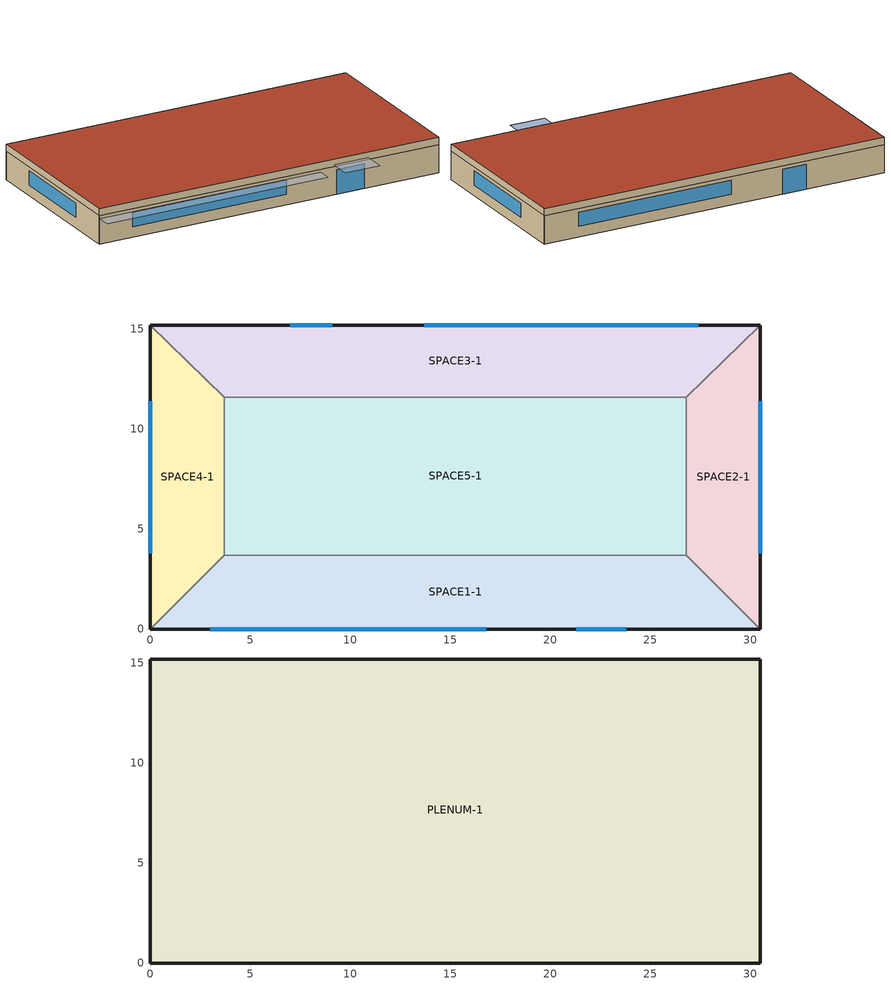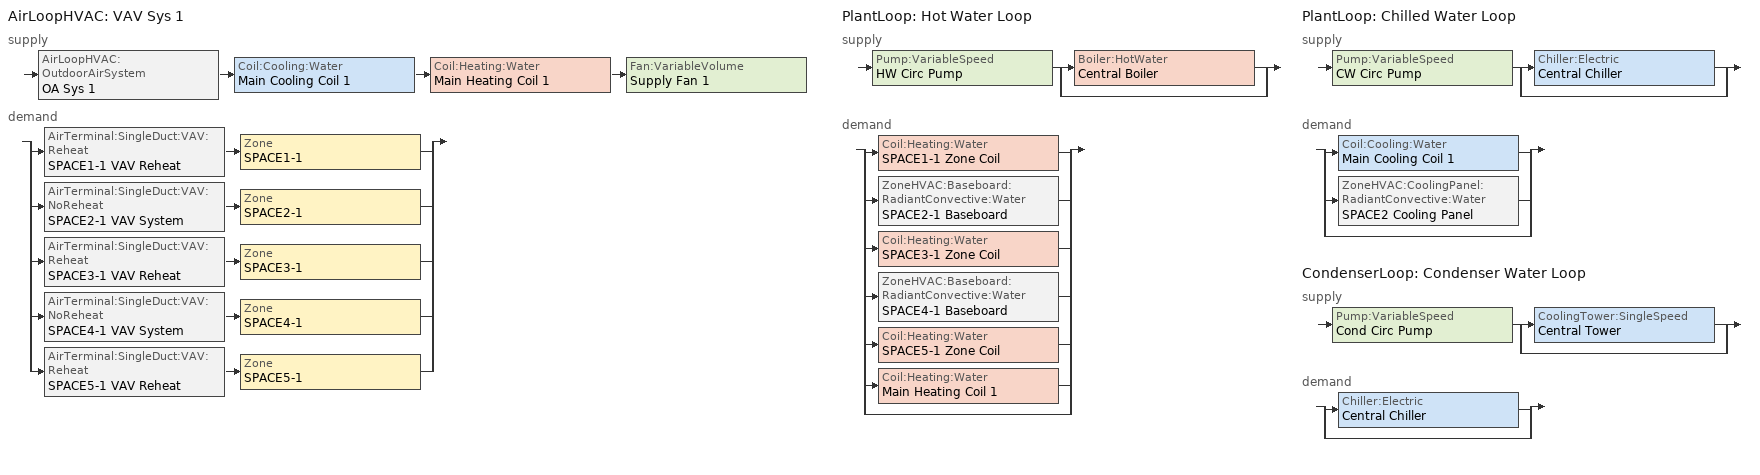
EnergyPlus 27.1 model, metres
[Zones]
SPACE1-1
 floor ground (FLOOR-SLAB-1): 26.8,3.7 30.5,0 0,0 3.7,3.7 z0
 wall outside (WALL-1): 0,0 30.5,0 z0:2.4
 wall to SPACE2-1 (INT-WALL-1): 30.5,0 26.8,3.7 z0:2.4
 wall to SPACE4-1 (INT-WALL-1): 3.7,3.7 0,0 z0:2.4
 wall to SPACE5-1 (INT-WALL-1): 26.8,3.7 3.7,3.7 z0:2.4
 window (Dbl Clr 3mm/13mm Air): 3,0 16.8,0 z0.9:2.1
 window (Sgl Grey 3mm): 21.3,0 23.8,0 z0:2.1
SPACE2-1
 floor ground (FLOOR-SLAB-1): 26.8,11.6 30.5,15.2 30.5,0 26.8,3.7 z0
 wall outside (WALL-1): 30.5,0 30.5,15.2 z0:2.4
 wall to SPACE3-1 (INT-WALL-1): 30.5,15.2 26.8,11.6 z0:2.4
 wall to SPACE5-1 (INT-WALL-1): 26.8,11.6 26.8,3.7 z0:2.4
 window (Dbl Clr 3mm/13mm Air): 30.5,3.8 30.5,11.4 z0.9:2.1
SPACE3-1
 floor ground (FLOOR-SLAB-1): 26.8,11.6 3.7,11.6 0,15.2 30.5,15.2 z0
 wall outside (WALL-1): 30.5,15.2 0,15.2 z0:2.4
 wall to SPACE4-1 (INT-WALL-1): 0,15.2 3.7,11.6 z0:2.4
 wall to SPACE5-1 (INT-WALL-1): 3.7,11.6 26.8,11.6 z0:2.4
 window (Dbl Clr 3mm/13mm Air): 27.4,15.2 13.7,15.2 z0.9:2.1
 window (Sgl Grey 3mm): 9.1,15.2 7,15.2 z0:2.1
SPACE4-1
 floor ground (FLOOR-SLAB-1): 3.7,3.7 0,0 0,15.2 3.7,11.6 z0
 wall outside (WALL-1): 0,15.2 0,0 z0:2.4
 wall to SPACE5-1 (INT-WALL-1): 3.7,3.7 3.7,11.6 z0:2.4
 window (Dbl Clr 3mm/13mm Air): 0,11.4 0,3.8 z0.9:2.1
SPACE5-1
 floor ground (FLOOR-SLAB-1): 26.8,11.6 26.8,3.7 3.7,3.7 3.7,11.6 z0
PLENUM-1
 floor to SPACE1-1 (CLNG-1): 26.8,3.7 30.5,0 0,0 3.7,3.7 z2.4
 floor to SPACE2-1 (CLNG-1): 26.8,11.6 30.5,15.2 30.5,0 26.8,3.7 z2.4
 floor to SPACE3-1 (CLNG-1): 26.8,11.6 3.7,11.6 0,15.2 30.5,15.2 z2.4
 floor to SPACE4-1 (CLNG-1): 3.7,3.7 0,0 0,15.2 3.7,11.6 z2.4
 floor to SPACE5-1 (CLNG-1): 26.8,11.6 26.8,3.7 3.7,3.7 3.7,11.6 z2.4
 wall outside (WALL-1): 0,0 30.5,0 30.5,15.2 0,15.2 0,0 z2.4:3
 roof outside (ROOF-1): 0,15.2 0,0 30.5,0 30.5,15.2 z3
shading: 0,-1.3 0,0 19.8,0 19.8,-1.3 z2.2; 21,-2 21,0 24.1,0 24.1,-2 z2.6
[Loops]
AirLoopHVAC 'VAV Sys 1'
 supply: AirLoopHVAC:OutdoorAirSystem 'OA Sys 1' > Coil:Cooling:Water 'Main Cooling Coil 1' > Coil:Heating:Water 'Main Heating Coil 1' > Fan:VariableVolume 'Supply Fan 1'
 demand: split
  | AirTerminal:SingleDuct:VAV:Reheat 'SPACE1-1 VAV Reheat' > Zone 'SPACE1-1'
  | AirTerminal:SingleDuct:VAV:NoReheat 'SPACE2-1 VAV System' > Zone 'SPACE2-1'
  | AirTerminal:SingleDuct:VAV:Reheat 'SPACE3-1 VAV Reheat' > Zone 'SPACE3-1'
  | AirTerminal:SingleDuct:VAV:NoReheat 'SPACE4-1 VAV System' > Zone 'SPACE4-1'
  | AirTerminal:SingleDuct:VAV:Reheat 'SPACE5-1 VAV Reheat' > Zone 'SPACE5-1'
PlantLoop 'Hot Water Loop'
 supply: Pump:VariableSpeed 'HW Circ Pump' > split
  | Boiler:HotWater 'Central Boiler'
  | bypass
 demand: split
  | Coil:Heating:Water 'SPACE1-1 Zone Coil'
  | ZoneHVAC:Baseboard:RadiantConvective:Water 'SPACE2-1 Baseboard'
  | Coil:Heating:Water 'SPACE3-1 Zone Coil'
  | ZoneHVAC:Baseboard:RadiantConvective:Water 'SPACE4-1 Baseboard'
  | Coil:Heating:Water 'SPACE5-1 Zone Coil'
  | Coil:Heating:Water 'Main Heating Coil 1'
  | bypass
PlantLoop 'Chilled Water Loop'
 supply: Pump:VariableSpeed 'CW Circ Pump' > split
  | Chiller:Electric 'Central Chiller'
  | bypass
 demand: split
  | Coil:Cooling:Water 'Main Cooling Coil 1'
  | ZoneHVAC:CoolingPanel:RadiantConvective:Water 'SPACE2 Cooling Panel'
  | bypass
CondenserLoop 'Condenser Water Loop'
 supply: Pump:VariableSpeed 'Cond Circ Pump' > split
  | CoolingTower:SingleSpeed 'Central Tower'
  | bypass
 demand: split
  | Chiller:Electric 'Central Chiller'
  | bypass
[Building]
Building: North Axis {deg}=30; Terrain=City; Loads Convergence Tolerance Value {W}=0.04; Temperature Convergence Tolerance Value {deltaC}=0.4; Solar Distribution=FullExterior; Maximum Number of Warmup Days=25; Minimum Number of Warmup Days=6
[Site:Location]
CHICAGO_IL_USA TMY2-94846: Latitude {deg}=41.78; Longitude {deg}=-87.75; Time Zone {hr}=-6; Elevation {m}=190
[SizingPeriod:DesignDay] Day of Month=21; Humidity Condition Type=Wetbulb; Barometric Pressure {Pa}=99063; Rain Indicator=No; Snow Indicator=No; Daylight Saving Time Indicator=No; Solar Model Indicator=ASHRAEClearSky
Name | Month | Day Type | Maximum Dry-Bulb Temperature {C} | Daily Dry-Bulb Temperature Range {deltaC} | Wetbulb or DewPoint at Maximum Dry-Bulb {C} | Wind Speed {m/s} | Wind Direction {deg} | Sky Clearness
CHICAGO_IL_USA Annual Heating 99% Design Conditions DB | 1 | WinterDesignDay | -17.3 | 0 | -17.3 | 4.9 | 270 | 0
CHICAGO_IL_USA Annual Cooling 1% Design Conditions DB/MCWB | 7 | SummerDesignDay | 31.5 | 10.7 | 23 | 5.3 | 230 | 1
[Site:GroundTemperature:BuildingSurface]
20.03, 20.03, 20.13, 20.3, 20.43, 20.52, 20.62, 20.77, 20.78, 20.55, 20.44, 20.2
[Material] Thermal Absorptance=0.9
Name | Roughness | Thickness {m} | Conductivity {W/m-K} | Density {kg/m3} | Specific Heat {J/kg-K} | Solar Absorptance | Visible Absorptance
RG01 | Rough | 0.0127 | 1.442 | 881 | 1674 | 0.65 | 0.65
BR01 | VeryRough | 0.0095 | 0.162 | 1121 | 1464 | 0.7 | 0.7
IN46 | VeryRough | 0.0762 | 0.023 | 24 | 1590 | 0.5 | 0.5
WD01 | MediumSmooth | 0.0191 | 0.115 | 513 | 1381 | 0.78 | 0.78
PW03 | MediumSmooth | 0.0127 | 0.115 | 545 | 1213 | 0.78 | 0.78
IN02 | Rough | 0.0901 | 0.043 | 10 | 837 | 0.75 | 0.75
GP01 | MediumSmooth | 0.0127 | 0.16 | 801 | 837 | 0.75 | 0.75
GP02 | MediumSmooth | 0.0159 | 0.16 | 801 | 837 | 0.75 | 0.75
CC03 | MediumRough | 0.1016 | 1.31 | 2243 | 837 | 0.65 | 0.65
[Material:NoMass]
MAT-CLNG-1: Roughness=Rough; Thermal Resistance {m2-K/W}=0.652259; Thermal Absorptance=0.65; Solar Absorptance=0.65; Visible Absorptance=0.65
[Material:AirGap]
AL21: Thermal Resistance {m2-K/W}=0.157
[WindowMaterial:Glazing] Optical Data Type=SpectralAverage; Thickness {m}=0.003; Infrared Transmittance at Normal Incidence=0; Front Side Infrared Hemispherical Emissivity=0.84; Back Side Infrared Hemispherical Emissivity=0.84; Conductivity {W/m-K}=0.9
Name | Solar Transmittance at Normal Incidence | Front Side Solar Reflectance at Normal Incidence | Back Side Solar Reflectance at Normal Incidence | Visible Transmittance at Normal Incidence | Front Side Visible Reflectance at Normal Incidence | Back Side Visible Reflectance at Normal Incidence
CLEAR 3MM | 0.837 | 0.075 | 0.075 | 0.898 | 0.081 | 0.081
GREY 3MM | 0.626 | 0.061 | 0.061 | 0.611 | 0.061 | 0.061
[WindowMaterial:Gas]
AIR 13MM: Gas Type=Air; Thickness {m}=0.0127
[Construction]
ROOF-1: RG01, BR01, IN46, WD01
WALL-1: WD01, PW03, IN02, GP01
CLNG-1: MAT-CLNG-1
FLOOR-SLAB-1: CC03
INT-WALL-1: GP02, AL21, GP02
Dbl Clr 3mm/13mm Air: CLEAR 3MM, AIR 13MM, CLEAR 3MM
Sgl Grey 3mm: GREY 3MM
[Zone] Type=1; Multiplier=1
Name | Ceiling Height {m} | Volume {m3}
PLENUM-1 | 0.6096 | 283.2
SPACE1-1; SPACE3-1 | 2.4384 | 239.247
SPACE2-1; SPACE4-1 | 2.4384 | 103.311
SPACE5-1 | 2.4384 | 447.683
[People] Number of People Schedule=OCCUPY-1; Number of People Calculation Method=people; Fraction Radiant=0.3; Activity Level Schedule=ActSchd
Name | Zone or ZoneList or Space or SpaceList | Number of People
SPACE1-1 People 1 | SPACE1-1 | 11
SPACE2-1 People 1 | SPACE2-1 | 5
SPACE3-1 People 1 | SPACE3-1 | 11
SPACE4-1 People 1 | SPACE4-1 | 5
SPACE5-1 People 1 | SPACE5-1 | 20
[Lights] Schedule=LIGHTS-1; Design Level Calculation Method=LightingLevel; Return Air Fraction=0.2; Fraction Radiant=0.59; Fraction Visible=0.2; Fraction Replaceable=0
Name | Zone or ZoneList or Space or SpaceList | Lighting Level {W}
SPACE1-1 Lights 1 | SPACE1-1 | 1584
SPACE2-1 Lights 1 | SPACE2-1 | 684
SPACE3-1 Lights 1 | SPACE3-1 | 1584
SPACE4-1 Lights 1 | SPACE4-1 | 684
SPACE5-1 Lights 1 | SPACE5-1 | 2964
[ElectricEquipment] Schedule=EQUIP-1; Design Level Calculation Method=EquipmentLevel; Fraction Latent=0; Fraction Radiant=0.3; Fraction Lost=0
Name | Zone or ZoneList or Space or SpaceList | Design Level {W}
SPACE1-1 ElecEq 1 | SPACE1-1 | 1056
SPACE2-1 ElecEq 1 | SPACE2-1 | 456
SPACE3-1 ElecEq 1 | SPACE3-1 | 1056
SPACE4-1 ElecEq 1 | SPACE4-1 | 456
SPACE5-1 ElecEq 1 | SPACE5-1 | 1976
[ZoneInfiltration:DesignFlowRate] Schedule=INFIL-SCH; Design Flow Rate Calculation Method=flow/zone; Constant Term Coefficient=0; Temperature Term Coefficient=0; Velocity Term Coefficient=0.2237; Velocity Squared Term Coefficient=0
Name | Zone or ZoneList or Space or SpaceList | Design Flow Rate {m3/s}
SPACE1-1 Infil 1 | SPACE1-1 | 0.0167
SPACE2-1 Infil 1 | SPACE2-1 | 0.00717
SPACE3-1 Infil 1 | SPACE3-1 | 0.0167
SPACE4-1 Infil 1 | SPACE4-1 | 0.00717
SPACE5-1 Infil 1 | SPACE5-1 | 0.031089
[Sizing:Zone] Zone Cooling Design Supply Air Temperature Input Method=SupplyAirTemperature; Zone Cooling Design Supply Air Temperature {C}=14; Zone Heating Design Supply Air Temperature Input Method=SupplyAirTemperature; Zone Heating Design Supply Air Temperature {C}=50; Zone Cooling Design Supply Air Humidity Ratio {kgWater/kgDryAir}=0.009; Zone Heating Design Supply Air Humidity Ratio {kgWater/kgDryAir}=0.004; Zone Heating Sizing Factor=0; Zone Cooling Sizing Factor=0; Cooling Design Air Flow Method=DesignDay; Cooling Design Air Flow Rate {m3/s}=0; Heating Design Air Flow Method=DesignDay; Heating Design Air Flow Rate {m3/s}=0; Account for Dedicated Outdoor Air System=No; Dedicated Outdoor Air System Control Strategy=NeutralSupplyAir; Dedicated Outdoor Air Low Setpoint Temperature for Design {C}=autosize; Dedicated Outdoor Air High Setpoint Temperature for Design {C}=autosize
Name | Design Specification Outdoor Air Object
SPACE1-1 | SZ DSOA SPACE1-1
SPACE2-1 | SZ DSOA SPACE2-1
SPACE3-1 | SZ DSOA SPACE3-1
SPACE4-1 | SZ DSOA SPACE4-1
SPACE5-1 | SZ DSOA SPACE5-1
[DesignSpecification:OutdoorAir] Outdoor Air Method=flow/person; Outdoor Air Flow per Person {m3/s-person}=0.00944; Outdoor Air Flow per Zone Floor Area {m3/s-m2}=0; Outdoor Air Flow per Zone {m3/s}=0
SZ DSOA SPACE1-1; SZ DSOA SPACE2-1; SZ DSOA SPACE3-1; SZ DSOA SPACE4-1; SZ DSOA SPACE5-1
[Sizing:System]
VAV Sys 1: Type of Load to Size On=sensible; Design Outdoor Air Flow Rate {m3/s}=autosize; Central Heating Maximum System Air Flow Ratio=0.3; Preheat Design Temperature {C}=7; Preheat Design Humidity Ratio {kgWater/kgDryAir}=0.008; Precool Design Temperature {C}=11; Precool Design Humidity Ratio {kgWater/kgDryAir}=0.008; Central Cooling Design Supply Air Temperature {C}=12.8; Central Heating Design Supply Air Temperature {C}=16.7; Type of Zone Sum to Use=noncoincident; 100% Outdoor Air in Cooling=no; 100% Outdoor Air in Heating=no; Central Cooling Design Supply Air Humidity Ratio {kgWater/kgDryAir}=0.008; Central Heating Design Supply Air Humidity Ratio {kgWater/kgDryAir}=0.008; Cooling Supply Air Flow Rate Method=DesignDay; Cooling Supply Air Flow Rate {m3/s}=0; Heating Supply Air Flow Rate Method=DesignDay; Heating Supply Air Flow Rate {m3/s}=0; Zone Maximum Outdoor Air Fraction=1; Cooling Design Capacity Method=CoolingDesignCapacity; Cooling Design Capacity {W}=autosize; Heating Design Capacity Method=HeatingDesignCapacity; Heating Design Capacity {W}=autosize; Central Cooling Capacity Control Method=VAV
[Sizing:Plant]
Name | Loop Type | Design Loop Exit Temperature {C} | Loop Design Temperature Difference {deltaC}
Hot Water Loop | heating | 82 | 11
Chilled Water Loop | cooling | 7.22 | 6.67
Condenser Water Loop | condenser | 29.4 | 5.6
[ZoneControl:Thermostat] Control Type Schedule=Zone Control Type Sched; Control 1=DualSetPoint
Name | Zone or ZoneList
SPACE1-1 Control | SPACE1-1
SPACE2-1 Control | SPACE2-1
SPACE3-1 Control | SPACE3-1
SPACE4-1 Control | SPACE4-1
SPACE5-1 Control | SPACE5-1
[ThermostatSetpoint:DualSetpoint]
DualSetPoint: Heating Setpoint Temperature Schedule=Htg-SetP-Sch; Cooling Setpoint Temperature Schedule=Clg-SetP-Sch
[ZoneHVAC:Baseboard:RadiantConvective:Water] Design Object=Baseboard Design; Availability Schedule=ReheatCoilAvailSched; Rated Water Mass Flow Rate {kg/s}=0.063; Heating Design Capacity {W}=autosize; Maximum Water Flow Rate {m3/s}=autosize; Fraction of Radiant Energy to Surface 1=0.4; Fraction of Radiant Energy to Surface 2=0.2; Fraction of Radiant Energy to Surface 3=0.1
Name | Rated Average Water Temperature {C} | Surface 1 | Surface 2 | Surface 3
SPACE2-1 Baseboard | 87.78 | RIGHT-1 | C2-1 | SB25
SPACE4-1 Baseboard | 82.22 | LEFT-1 | C4-1 | SB45
[ZoneHVAC:Baseboard:RadiantConvective:Water:Design]
Baseboard Design: Heating Design Capacity Method=HeatingDesignCapacity; Convergence Tolerance=0.001; Fraction Radiant=0.3; Fraction of Radiant Energy Incident on People=0.3
[ZoneHVAC:CoolingPanel:RadiantConvective:Water]
SPACE2 Cooling Panel: Availability Schedule=CoolingCoilAvailSched; Rated Inlet Water Temperature {C}=5; Rated Inlet Space Temperature {C}=24; Rated Water Mass Flow Rate {kg/s}=0.63; Cooling Design Capacity Method=FractionOfAutosizedCoolingCapacity; Cooling Design Capacity {W}=0; Cooling Design Capacity Per Floor Area {W/m2}=0; Fraction of Autosized Cooling Design Capacity=1.1; Maximum Chilled Water Flow Rate {m3/s}=0.001; Control Type=MeanAirTemperature; Cooling Control Throttling Range {deltaC}=1; Cooling Control Temperature Schedule=Clg-SetP-Sch; Condensation Control Type=VariableOff; Condensation Control Dewpoint Offset {C}=0.5; Fraction Radiant=0.65; Fraction of Radiant Energy Incident on People=0.1; Surface 1=F2-1; Fraction of Radiant Energy to Surface 1=0.45; Surface 2=RIGHT-1; Fraction of Radiant Energy to Surface 2=0.25; Surface 3=SB21; Fraction of Radiant Energy to Surface 3=0.2
[AirTerminal:SingleDuct:VAV:NoReheat] Availability Schedule=ReheatCoilAvailSched; Maximum Air Flow Rate {m3/s}=autosize; Zone Minimum Air Flow Input Method=Constant; Constant Minimum Air Flow Fraction=0.3
SPACE2-1 VAV System; SPACE4-1 VAV System
[AirTerminal:SingleDuct:VAV:Reheat] Availability Schedule=ReheatCoilAvailSched; Maximum Air Flow Rate {m3/s}=autosize; Zone Minimum Air Flow Input Method=Constant; Constant Minimum Air Flow Fraction=0.3; Maximum Hot Water or Steam Flow Rate {m3/s}=autosize; Minimum Hot Water or Steam Flow Rate {m3/s}=0; Convergence Tolerance=0.001; Damper Heating Action=Reverse; Maximum Flow per Zone Floor Area During Reheat {m3/s-m2}=AUTOCALCULATE; Maximum Flow Fraction During Reheat=AUTOCALCULATE
Name | Reheat Coil
SPACE1-1 VAV Reheat | SPACE1-1 Zone Coil
SPACE3-1 VAV Reheat | SPACE3-1 Zone Coil
SPACE5-1 VAV Reheat | SPACE5-1 Zone Coil
[Zone equipment]
SPACE1-1: SPACE1-1 VAV Reheat
SPACE2-1: SPACE2 Cooling Panel, SPACE2-1 VAV System, SPACE2-1 Baseboard
SPACE3-1: SPACE3-1 VAV Reheat
SPACE4-1: SPACE4-1 VAV System, SPACE4-1 Baseboard
SPACE5-1: SPACE5-1 VAV Reheat
[Fan:VariableVolume]
Supply Fan 1: Availability Schedule=FanAvailSched; Fan Total Efficiency=0.7; Pressure Rise {Pa}=600; Maximum Flow Rate {m3/s}=autosize; Fan Power Minimum Flow Rate Input Method=Fraction; Fan Power Minimum Flow Fraction=0.25; Motor Efficiency=0.9; Motor In Airstream Fraction=1; Fan Power Coefficient 1=0.350712; Fan Power Coefficient 2=0.308505; Fan Power Coefficient 3=-0.541374; Fan Power Coefficient 4=0.871988; Fan Power Coefficient 5=0
[Coil:Cooling:Water]
Main Cooling Coil 1: Availability Schedule=CoolingCoilAvailSched; Design Water Flow Rate {m3/s}=autosize; Design Air Flow Rate {m3/s}=autosize; Design Inlet Water Temperature {C}=autosize; Design Inlet Air Temperature {C}=autosize; Design Outlet Air Temperature {C}=autosize; Design Inlet Air Humidity Ratio {kgWater/kgDryAir}=autosize; Design Outlet Air Humidity Ratio {kgWater/kgDryAir}=autosize; Type of Analysis=SimpleAnalysis; Heat Exchanger Configuration=CrossFlow
[Coil:Heating:Water] Availability Schedule=ReheatCoilAvailSched; U-Factor Times Area Value {W/K}=autosize; Maximum Water Flow Rate {m3/s}=autosize; Performance Input Method=UFactorTimesAreaAndDesignWaterFlowRate; Rated Capacity {W}=autosize; Rated Inlet Water Temperature {C}=82.2; Rated Inlet Air Temperature {C}=16.6; Rated Outlet Water Temperature {C}=71.1; Rated Outlet Air Temperature {C}=32.2
SPACE1-1 Zone Coil; SPACE3-1 Zone Coil; SPACE5-1 Zone Coil; Main Heating Coil 1
[Controller:WaterCoil] Actuator Variable=FLOW; Controller Convergence Tolerance {deltaC}=autosize; Maximum Actuated Flow {m3/s}=autosize; Minimum Actuated Flow {m3/s}=0
Name | Control Variable | Action
Central Cooling Coil Contoller 1 | TemperatureAndHumidityRatio | Reverse
Central Heating Coil Contoller 1 | Temperature | Normal
[Controller:OutdoorAir]
OA Controller 1: Minimum Outdoor Air Flow Rate {m3/s}=autosize; Maximum Outdoor Air Flow Rate {m3/s}=autosize; Economizer Control Type=FixedDryBulb; Economizer Control Action Type=ModulateFlow; Economizer Maximum Limit Dry-Bulb Temperature {C}=19; Economizer Minimum Limit Dry-Bulb Temperature {C}=4; Lockout Type=NoLockout; Minimum Limit Type=FixedMinimum; Minimum Outdoor Air Schedule=Min OA Sched
[AirLoopHVAC]
VAV Sys 1: Design Supply Air Flow Rate {m3/s}=autosize
[AirLoopHVAC:ReturnPlenum]
Return-Plenum-1: Zone=PLENUM-1
[Pump:VariableSpeed] Design Maximum Flow Rate {m3/s}=autosize; Design Pump Head {Pa}=179352; Design Power Consumption {W}=autosize; Motor Efficiency=0.9; Fraction of Motor Inefficiencies to Fluid Stream=0; Coefficient 1 of the Part Load Performance Curve=0; Coefficient 2 of the Part Load Performance Curve=1; Coefficient 3 of the Part Load Performance Curve=0; Coefficient 4 of the Part Load Performance Curve=0; Design Minimum Flow Rate {m3/s}=0; Pump Control Type=INTERMITTENT
Name | Pump Flow Rate Schedule
HW Circ Pump
CW Circ Pump; Cond Circ Pump | CoolingPumpAvailSched
[Boiler:HotWater]
Central Boiler: Fuel Type=NaturalGas; Nominal Capacity {W}=autosize; Nominal Thermal Efficiency=0.8; Efficiency Curve Temperature Evaluation Variable=LeavingBoiler; Normalized Boiler Efficiency Curve=BoilerEfficiency; Design Water Flow Rate {m3/s}=autosize; Minimum Part Load Ratio=0; Maximum Part Load Ratio=1.2; Optimum Part Load Ratio=1; Water Outlet Upper Temperature Limit {C}=100; Boiler Flow Mode=LeavingSetpointModulated
[SetpointManager:Scheduled] Control Variable=Temperature
Name | Schedule | Setpoint Node or NodeList
Central Boiler Setpoint Manager | HW Loop Temp Schedule | Central Boiler Outlet Node
Central Chiller Setpoint Manager | CW Loop Temp Schedule | Central Chiller Outlet Node
Supply Air Temp Manager 1 | Seasonal Reset Supply Air Temp Sch | Supply Air Temp Nodes 1
Hot Water Loop Setpoint Manager | HW Loop Temp Schedule | Hot Water Loop Setpoint Node List
Chilled Water Loop Setpoint Manager | CW Loop Temp Schedule | Chilled Water Loop Setpoint Node List
[Chiller:Electric]
Central Chiller: Condenser Type=WaterCooled; Nominal Capacity {W}=autosize; Nominal COP {W/W}=3.2; Minimum Part Load Ratio=0; Maximum Part Load Ratio=1; Optimum Part Load Ratio=0.65; Design Condenser Inlet Temperature {C}=29.44; Temperature Rise Coefficient=2.682759; Design Chilled Water Outlet Temperature {C}=6.667; Design Chilled Water Flow Rate {m3/s}=autosize; Design Condenser Fluid Flow Rate {m3/s}=autosize; Coefficient 1 of Capacity Ratio Curve=0.944836; Coefficient 2 of Capacity Ratio Curve=-0.0570088; Coefficient 3 of Capacity Ratio Curve=-0.00185486; Coefficient 1 of Power Ratio Curve=1.907846; Coefficient 2 of Power Ratio Curve=-1.20499; Coefficient 3 of Power Ratio Curve=0.263462; Coefficient 1 of Full Load Ratio Curve=0.03303; Coefficient 2 of Full Load Ratio Curve=0.6852; Coefficient 3 of Full Load Ratio Curve=0.2818; Chilled Water Outlet Temperature Lower Limit {C}=5; Chiller Flow Mode=LeavingSetpointModulated
[CoolingTower:SingleSpeed]
Central Tower: Design Water Flow Rate {m3/s}=autosize; Design Air Flow Rate {m3/s}=autosize; Design Fan Power {W}=autosize; Design U-Factor Times Area Value {W/K}=autosize; Free Convection Regime Air Flow Rate {m3/s}=0; Free Convection Regime U-Factor Times Area Value {W/K}=0
[PlantLoop] Fluid Type=Water; Maximum Loop Flow Rate {m3/s}=autosize; Minimum Loop Flow Rate {m3/s}=0; Plant Loop Volume {m3}=autocalculate; Load Distribution Scheme=SequentialLoad
Name | Plant Equipment Operation Scheme | Maximum Loop Temperature {C} | Minimum Loop Temperature {C}
Hot Water Loop | Hot Loop Operation | 100 | 10
Chilled Water Loop | CW Loop Operation | 98 | 1
[CondenserLoop]
Condenser Water Loop: Fluid Type=Water; Condenser Equipment Operation Scheme=Tower Loop Operation; Maximum Loop Temperature {C}=80; Minimum Loop Temperature {C}=10; Maximum Loop Flow Rate {m3/s}=autosize; Minimum Loop Flow Rate {m3/s}=0; Condenser Loop Volume {m3}=autocalculate; Load Distribution Scheme=SequentialLoad
[SetpointManager:FollowOutdoorAirTemperature]
MyCondenserControl: Control Variable=Temperature; Reference Temperature Type=OutdoorAirWetBulb; Offset Temperature Difference {deltaC}=0; Maximum Setpoint Temperature {C}=80; Minimum Setpoint Temperature {C}=10; Setpoint Node or NodeList=Condenser Supply Outlet Node
[PlantEquipmentList]
heating plant: Central Boiler
Cooling Plant: Central Chiller
[CondenserEquipmentList]
All Towers: Central Tower
[PlantEquipmentOperation:CoolingLoad] Load Range 1 Lower Limit {W}=0
Name | Load Range 1 Upper Limit {W} | Range 1 Equipment List
Central Chiller Only | 900000 | Cooling Plant
Year Round Tower Operation | 90000000 | All Towers
[PlantEquipmentOperation:HeatingLoad]
Central Boiler Only: Load Range 1 Lower Limit {W}=0; Load Range 1 Upper Limit {W}=1000000; Range 1 Equipment List=heating plant
[PlantEquipmentOperationSchemes] Control Scheme 1 Schedule=PlantOnSched
Name | Control Scheme 1
Hot Loop Operation | Central Boiler Only
CW Loop Operation | Central Chiller Only
[CondenserEquipmentOperationSchemes]
Tower Loop Operation: Control Scheme 1=Year Round Tower Operation; Control Scheme 1 Schedule=PlantOnSched
[AvailabilityManager:Scheduled]
VAV Sys 1 Avail: Schedule=FanAvailSched
[SetpointManager:SingleZone:Humidity:Maximum]
Space2-1 Humidistat Manager: Setpoint Node or NodeList=Main Cooling Coil 1 Outlet Node
[SetpointManager:MixedAir]
Mixed Air Temp Manager 1: Control Variable=Temperature; Setpoint Node or NodeList=Main Branch SetPoint Node List
[Schedule:Compact]
OCCUPY-1: Through: 12/31, For: Weekdays SummerDesignDay WinterDesignDay, Until: 9:00, 0, Until: 12:00, 1, Until: 13:00, 0.8, Until: 14:00, 0.4, Until: 15:00, 0.8, Until: 17:00, 1, Until: 24:00, 0, For: AllOtherDays, Until: 24:00, 0
LIGHTS-1: Through: 12/31, For: Weekdays SummerDesignDay WinterDesignDay, Until: 9:00, 0.05, Until: 10:00, 0.9, Until: 11:00, 0.95, Until: 12:00, 1, Until: 13:00, 0.95, Until: 14:00, 0.8, Until: 15:00, 0.9, Until: 17:00, 1, Until: 24:00, 0.05, For: AllOtherDays, Until: 24:00, 0.05
EQUIP-1: Through: 12/31, For: Weekdays SummerDesignDay WinterDesignDay, Until: 9:00, 0.02, Until: 10:00, 0.4, Until: 15:00, 0.9, Until: 16:00, 0.8, Until: 17:00, 0.7, Until: 24:00, 0.02, For: CustomDay1 CustomDay2, Until: 9:00, 0.02, Until: 10:00, 0.4, Until: 15:00, 0.9, Until: 16:00, 0.8, Until: 17:00, 0.7, Until: 24:00, 0.02, For: AllOtherDays, Until: 24:00, 0.2
INFIL-SCH: Through: 3/31, For: Alldays, Until: 24:00, 1, Through: 10/31, For: Alldays, Until: 24:00, 0, Through: 12/31, For: Alldays, Until: 24:00, 1
ActSchd: Through: 12/31, For: Alldays, Until: 24:00, 117.24
Htg-SetP-Sch: Through: 12/31, For: Weekends HoliDay, Until: 7:00, 12.8, Until: 14:00, 22.2, Until: 24:00, 12.8, For: SummerDesignDay, Until: 24:00, 16.8, For: WinterDesignDay, Until: 24:00, 22.2, For: AllOtherDays, Until: 7:00, 12.8, Until: 19:00, 22.2, Until: 24:00, 12.8
Clg-SetP-Sch: Through: 12/31, For: Weekends HoliDay, Until: 7:00, 40, Until: 14:00, 23.2, Until: 24:00, 32.2, For: SummerDesignDay, Until: 24:00, 23.2, For: WinterDesignDay, Until: 24:00, 23, For: AllOtherDays, Until: 7:00, 40, Until: 19:00, 25, Until: 24:00, 40
Zone Control Type Sched: Through: 12/31, For: AllDays, Until: 24:00, 4
Min OA Sched: Through: 12/31, For: Weekdays SummerDesignDay WinterDesignDay, Until: 7:00, 0.02, Until: 19:00, 1, Until: 24:00, 0.02, For: AllOtherDays, Until: 24:00, 0.02
FanAvailSched; ReheatCoilAvailSched: Through: 3/31, For: Alldays, Until: 24:00, 1, Through: 9/30, For: Weekdays, Until: 7:00, 0, Until: 18:00, 1, Until: 24:00, 0, For: Weekends Holidays CustomDay1 CustomDay2, Until: 24:00, 0, For: AllOtherDays, Until: 24:00, 1, Through: 12/31, For: Alldays, Until: 24:00, 1
CoolingCoilAvailSched; CoolingPumpAvailSched; PlantOnSched: Through: 12/31, For: Alldays, Until: 24:00, 1
CW Loop Temp Schedule: Through: 12/31, For: Alldays, Until: 24:00, 7.22
HW Loop Temp Schedule: Through: 12/31, For: Alldays, Until: 24:00, 60
Seasonal Reset Supply Air Temp Sch: Through: 3/31, For: Alldays, Until: 24:00, 17, Through: 9/30, For: Alldays, Until: 24:00, 17.5, Through: 12/31, For: Alldays, Until: 24:00, 17
[Curve:Quadratic]
BoilerEfficiency: Coefficient1 Constant=1; Coefficient2 x=0; Coefficient3 x**2=0; Minimum Value of x=0; Maximum Value of x=1
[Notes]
5ZoneCoolingPanelBaseboardVarOff.idf
Basic file description:  1 story building divided into 4 exterior and one interior conditioned zones and return plenum.
Highlights:              Controls to a relative humidity set point with a chilled water coil and a simple controller
using a TempandHumRat control setting.  Also uses the simple cooling panel in one of the zones.
Simulation Location/Run: CHICAGO_IL_USA TMY2-94846, 2 design days, 2 run periods,
Run Control executes the run periods using the weather file
Location:                Chicago, IL
Design Days:             CHICAGO_IL_USA Annual Heating 99% Design Conditions DB, MaxDB= -17.3°C
CHICAGO_IL_USA Annual Cooling 1% Design Conditions, MaxDB=  31.5°C MCWB=  23.0°C
Run Period (Weather File): Winter 1/14, Summer 7/7, CHICAGO_IL_USA TMY2-94846
Run Control:             Zone and System sizing with weather file run control (no design days ran)
Building: Single floor rectangular building 100 ft x 50 ft. 5 zones - 4 exterior, 1 interior, zone height 8 feet.
Exterior zone depth is 12 feet. There is a 2 foot high return plenum: the overall building height is
10 feet. There are windows on all 4 facades; the south and north facades have glass doors.
The south facing glass is shaded by overhangs. The walls are woodshingle over plywood, R11 insulation,
and gypboard. The roof is a gravel built up roof with R-3 mineral board insulation and plywood sheathing.
The windows are of various single and double pane construction with 3mm and 6mm glass and either 6mm or
13mm argon or air gap.  The window to wall ratio is approximately 0.29.
The south wall and door have overhangs.
The building is oriented 30 degrees east of north.
Floor Area:        463.6 m2 (5000 ft2)
Number of Stories: 1
Zone Description Details:
Internal gains description:     lighting is 1.5 watts/ft2, office equip is 1.0 watts/ft2. There is 1 occupant
per 100 ft2 of floor area. The infiltration is 0.25 air changes per hour.
Interzone Surfaces:             8 interzone surfaces (see diagram)
Internal Mass:                  None
Windows:                        4 ea.: 1) Double pane clear, 3mm glass, 13mm air gap
2) Double pane clear, 3mm glass, 13mm argon gap
3) Double pane clear, 6mm glass, 6mm air gap
4) Double pane lowE,  6mm lowE glass outside, 6mm air gap, 6mm clear glass
Doors:                          2 ea.     Single pane grey,  3mm glass
Detached Shading:               None
Daylight:                       None
Natural Ventilation:            None
Compact Schedules:              Yes
HVAC:                           Standard VAV system with outside air economizer, hot water reheat coils,
central chilled water cooling coil. Central Plant is single hot water
boiler, electric compression chiller with water cooled condenser, and cooling
tower. All equipment is autosized. ZoneControl:Humidistat and
Set Point Manager:Single Zone Max Hum are used in SPACE2-1 to control
relative humidity to 50% via Controller:Simple with the control variable
set to TemperatureAndHumidityRatio
Zonal Equipment:                AirTerminal:SingleDuct:VAV:Reheat
ZoneHVAC:Baseboard:RadiantConvective:Water
ZoneHVAC:CoolingPanel:RadiantConvective:Water
Central Air Handling Equipment: Yes
System Equipment Autosize:      Yes
Purchased Cooling:              None
Purchased Heating:              None
Coils:                          Coil:Cooling:Water, Coil:Heating:Water
Pumps:                          Pump:VariableSpeed
Boilers:                        Boiler:HotWater
Chillers:                       Chiller:Electric
Towers:                         CoolingTower:SingleSpeed
Standard Reports:               None
Timestep or Hourly Variables:   Hourly
Time bins Report:               None
HTML Report:                    None
Environmental Emissions:        None
Utility Tariffs:                None
